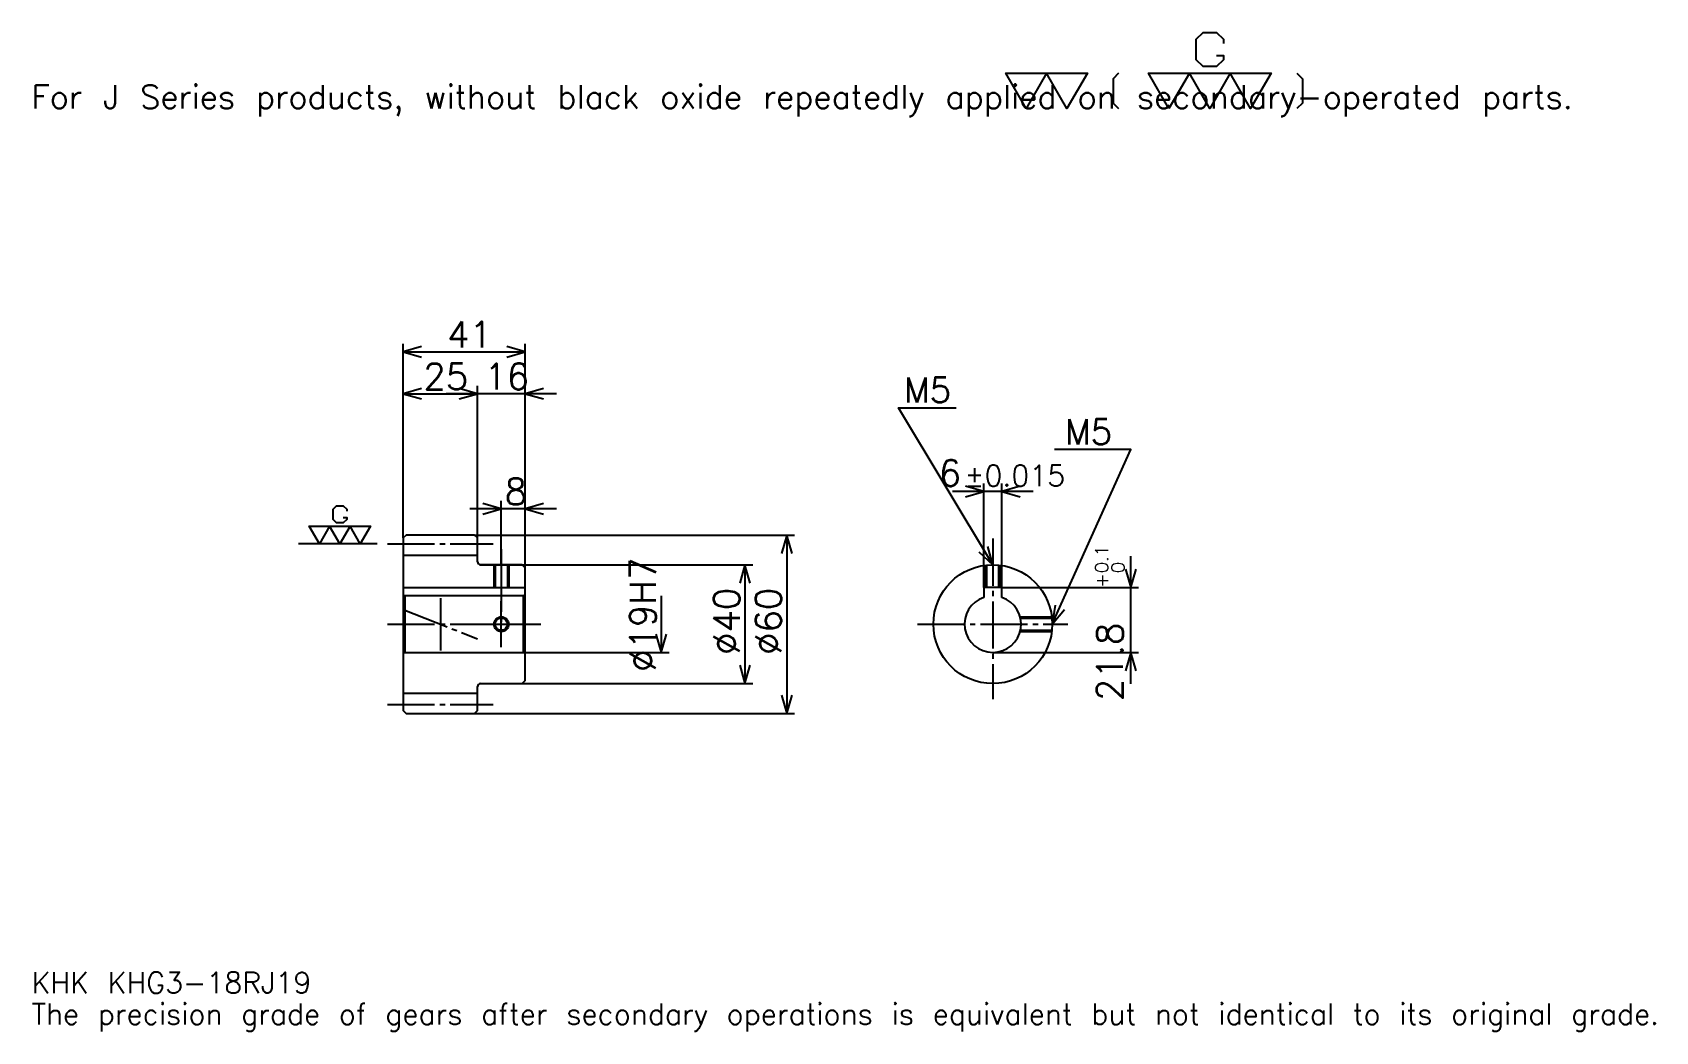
# Model space of a CAD drawing. Extents: x 18 to 564, y 6 to 343.
import ezdxf

# ---------------------------------------------------------------- set-up
doc = ezdxf.new("R2010")
doc.units = 0
doc.linetypes.add('DASHDOT', pattern=[21.130436, 15.847826, -1.76087, 1.76087, -1.76087])
doc.layers.get('0').update_dxf_attribs({"linetype": 'CONTINUOUS'})
doc.layers.add('DASHDOT', color=6, linetype='DASHDOT')
doc.styles.add('KANJI', font='TXT', dxfattribs={"bigfont": 'BIGFONT'})

msp = doc.modelspace()

# ---------------------------------------------------------------- linework, layer by layer
at = {"color": 5}
for p, q in [((142.630432, 173.510864), (142.630432, 237.782593)), ((142.630432, 235.141296), (183.630432, 235.141296)), ((183.630432, 173.510864), (183.630432, 237.782593)), ((142.630432, 221.054352), (167.630432, 221.054352)), ((194.195648, 221.054352), (157.065216, 221.054352)), ((167.630432, 173.510864), (167.630432, 223.695648)), ((354.543457, 188.16304), (327.413025, 188.16304)), ((337.978271, 155.810867), (337.978271, 190.804337)), ((343.978271, 155.810867), (343.978271, 190.804337)), ((194.195648, 182.315216), (165.065216, 182.315216)), ((175.630432, 173.510864), (175.630432, 184.956512)), ((142.630432, 172.510864), (142.630432, 173.510864)), ((166.630432, 173.510864), (183.630432, 173.510864)), ((167.630432, 172.510864), (167.630432, 173.510864)), ((175.630432, 163.510864), (175.630432, 173.510864)), ((175.630432, 163.510864), (175.630432, 173.510864)), ((183.630432, 173.510864), (274.315247, 173.510864)), ((183.630432, 162.510864), (183.630432, 173.510864)), ((271.67392, 173.510864), (271.67392, 113.510864)), ((387.391296, 123.445648), (387.391296, 166.376083)), ((168.630432, 163.510864), (183.630432, 163.510864)), ((183.630432, 163.510864), (260.228271, 163.510864)), ((257.586945, 163.510864), (257.586945, 123.510864)), ((229.41304, 153.010864), (229.41304, 134.010864)), ((343.978271, 155.810867), (390.032593, 155.810867)), ((183.630432, 134.010864), (232.054352, 134.010864)), ((340.978271, 134.010864), (390.032593, 134.010864)), ((168.630432, 123.510864), (183.630432, 123.510864)), ((183.630432, 123.510864), (260.228271, 123.510864)), ((166.630432, 113.510864), (183.630432, 113.510864)), ((183.630432, 113.510864), (274.315247, 113.510864))]:
    msp.add_line(p, q, dxfattribs=at)
at = {"color": 7}
for p, q in [((133.82608, 170.510864), (107.41304, 170.510864)), ((155.130432, 152.315216), (155.130432, 134.706512))]:
    msp.add_line(p, q, dxfattribs=at)
at = {"color": 4}
for p, q in [((142.630432, 166.760864), (167.630432, 166.760864)), ((142.630432, 155.810867), (183.630432, 155.810867)), ((143.130432, 153.010864), (143.130432, 134.010864)), ((183.130432, 153.010864), (183.630432, 153.510864)), ((183.130432, 134.010864), (183.630432, 133.510864)), ((142.630432, 120.260864), (167.630432, 120.260864))]:
    msp.add_line(p, q, dxfattribs=at)
at = {"color": 7}
for points in [[(416.269592, 334.811737), (418.558716, 334.811737), (418.558716, 333.438263), (416.269592, 331.149109), (411.691315, 331.149109), (409.402191, 333.438263), (409.402191, 340.305634), (411.691315, 342.594788), (416.269592, 342.594788), (418.558716, 340.305634), (418.558716, 338.932159)], [(352.17392, 316.956512), (345.306519, 328.859985), (372.776093, 328.859985), (365.908691, 316.956512), (359.041321, 328.859985), (352.17392, 316.956512)], [(383.306091, 328.859985), (381.474792, 327.028687), (381.474792, 318.787811), (383.306091, 316.956512)], [(400.245667, 316.956512), (393.378265, 328.859985), (434.582611, 328.859985), (427.71521, 316.956512), (420.847839, 328.859985), (413.980438, 316.956512), (407.113037, 328.859985), (400.245667, 316.956512)], [(443.281311, 328.859985), (445.11261, 327.028687), (445.11261, 318.787811), (443.281311, 316.956512)], [(122.468475, 179.438477), (123.613037, 179.438477), (123.613037, 178.75174), (122.468475, 177.607178), (120.179344, 177.607178), (119.034775, 178.75174), (119.034775, 182.185425), (120.179344, 183.329987), (122.468475, 183.329987), (123.613037, 182.185425), (123.613037, 181.498688)], [(114.45652, 170.510864), (111.022827, 176.462601), (131.625, 176.462601), (128.191299, 170.510864), (124.757607, 176.462601), (121.323914, 170.510864), (117.890213, 176.462601), (114.45652, 170.510864)]]:
    msp.add_lwpolyline(points, dxfattribs=at)
at = {"color": 5}
for points in [[(148.793472, 236.902161), (142.630432, 235.141296), (148.793472, 233.380432)], [(177.467392, 233.380432), (183.630432, 235.141296), (177.467392, 236.902161)], [(148.793472, 222.815216), (142.630432, 221.054352), (148.793472, 219.293472)], [(161.467392, 219.293472), (167.630432, 221.054352), (161.467392, 222.815216)], [(161.467392, 219.293472), (167.630432, 221.054352), (161.467392, 222.815216)], [(189.793472, 222.815216), (183.630432, 221.054352), (189.793472, 219.293472)], [(340.978271, 163.510864), (309.282593, 216.336945), (328.652161, 216.336945)], [(360.978271, 143.510864), (387.391296, 202.25), (361.682617, 202.25)], [(331.815216, 186.402161), (337.978271, 188.16304), (331.815216, 189.923904)], [(350.141296, 189.923904), (343.978271, 188.16304), (350.141296, 186.402161)], [(169.467392, 180.554352), (175.630432, 182.315216), (169.467392, 184.07608)], [(189.793472, 184.07608), (183.630432, 182.315216), (189.793472, 180.554352)], [(273.434784, 167.347824), (271.67392, 173.510864), (269.913055, 167.347824)], [(336.297485, 167.889679), (340.978271, 163.510864), (339.317322, 169.701599)], [(259.347839, 157.347824), (257.586945, 163.510864), (255.82608, 157.347824)], [(385.630432, 161.973907), (387.391296, 155.810867), (389.152161, 161.973907)], [(361.899841, 149.853928), (360.978271, 143.510864), (365.111755, 148.409622)], [(227.652161, 140.173904), (229.41304, 134.010864), (231.17392, 140.173904)], [(389.152161, 127.847824), (387.391296, 134.010864), (385.630432, 127.847824)], [(255.82608, 129.673904), (257.586945, 123.510864), (259.347839, 129.673904)], [(269.913055, 119.673904), (271.67392, 113.510864), (273.434784, 119.673904)]]:
    msp.add_lwpolyline(points, dxfattribs=at)
at = {"color": 4}
for points in [[(167.630432, 164.510864), (167.630432, 172.510864), (166.630432, 173.510864), (143.630432, 173.510864), (142.630432, 172.510864), (142.630432, 133.510864)], [(168.630432, 123.510864), (182.630432, 123.510864), (183.630432, 124.510864), (183.630432, 162.510864), (182.630432, 163.510864), (168.630432, 163.510864)], [(173.130432, 163.510864), (173.130432, 155.810867)], [(173.56543, 163.510864), (173.56543, 155.810867)], [(177.695435, 163.510864), (177.695435, 155.810867)], [(178.130432, 163.510864), (178.130432, 155.810867)], [(338.478271, 155.810867), (338.478271, 163.354004)], [(338.913269, 155.810867), (338.913269, 163.403976)], [(343.043274, 155.810867), (343.043274, 163.403976)], [(343.478271, 155.810867), (343.478271, 163.354004)], [(142.630432, 133.510864), (143.130432, 134.010864), (183.130432, 134.010864), (183.130432, 153.010864), (143.130432, 153.010864), (142.630432, 153.510864)], [(343.978271, 152.52475), (343.978271, 155.810867), (337.978271, 155.810867), (337.978271, 152.52475)], [(350.143402, 146.010864), (360.821411, 146.010864)], [(350.251099, 145.575867), (360.871368, 145.575867)], [(350.143402, 141.010864), (360.821411, 141.010864)], [(350.251099, 141.445862), (360.871368, 141.445862)], [(142.630432, 133.510864), (142.630432, 114.510864), (143.630432, 113.510864), (166.630432, 113.510864), (167.630432, 114.510864), (167.630432, 122.510864)]]:
    msp.add_lwpolyline(points, dxfattribs=at)
for centre, radius in [((340.978271, 143.510864), 20), ((175.630432, 143.510864), 2.065)]:
    msp.add_circle(centre, radius, dxfattribs=at)
at = {"color": 7}
msp.add_circle((175.630432, 143.510864), 2.5, dxfattribs=at)
at = {"color": 4}
for centre, radius, start, end in [((168.630432, 164.510864), 1, 180, 270), ((340.978271, 143.510864), 9.5, 108.40848033, 71.59151967), ((168.630432, 122.510864), 1, 90, 180)]:
    msp.add_arc(centre, radius, start, end, dxfattribs=at)
at = {"layer": 'DASHDOT', "color": 7}
for p, q in [((137.347824, 170.510864), (172.91304, 170.510864)), ((340.978271, 172.315216), (340.978271, 118.228256)), ((175.630432, 163.510864), (175.630432, 143.510864)), ((142.630432, 148.434738), (167.630432, 138.58699)), ((137.347824, 143.510864), (188.91304, 143.510864)), ((315.695648, 143.510864), (366.260864, 143.510864)), ((137.347824, 116.510864), (172.91304, 116.510864))]:
    msp.add_line(p, q, dxfattribs=at)
for points in [[(175.630432, 168.793472), (175.630432, 150.528259)], [(175.630432, 135.728256), (175.630432, 151.293472)], [(167.847824, 143.510864), (183.41304, 143.510864)]]:
    msp.add_lwpolyline(points, dxfattribs=at)

# ---------------------------------------------------------------- texts
at = {"color": 7, "style": 'KANJI'}
for s, height, p in [('For J Series products, without black oxide repeatedly applied on secondary-operated parts.', 7.923913, (17.608696, 316.956512)), ('41', 8.804348, (157.407608, 236.549988)), ('25', 8.804348, (149.407608, 222.463043)), ('16', 8.804348, (169.907608, 222.463043)), ('M5', 8.452174, (311.043457, 218.097824)), ('M5', 8.452174, (365.204346, 204.010864)), ('6', 8.804348, (322.804321, 189.923904)), ('%%p0.015', 7.043478, (331.519562, 189.923904)), ('8', 8.804348, (176.769012, 183.723907)), ('KHK KHG3-18RJ19', 7.043478, (17.608696, 19.369566)), ('The precision grade of gears after secondary operations is equivalent but not identical to its original grade.', 7.043478, (17.608696, 8.804348))]:
    msp.add_text(s, height=height, dxfattribs=at).set_placement(p)
for s, height, p in [('%%c19H7', 8.804348, (227.652161, 127.442932)), ('0.1', 4.402174, (379.81955, 160.665649)), ('0', 4.402174, (385.278259, 160.665649)), ('+', 4.402174, (379.81955, 155.735214)), ('%%c40', 8.804348, (255.82608, 133.165756)), ('%%c60', 8.804348, (269.913055, 133.165756)), ('21.8', 8.804348, (384.75, 117.626511))]:
    msp.add_text(s, height=height, rotation=90, dxfattribs=at).set_placement(p)

doc.saveas('drawing.dxf')
